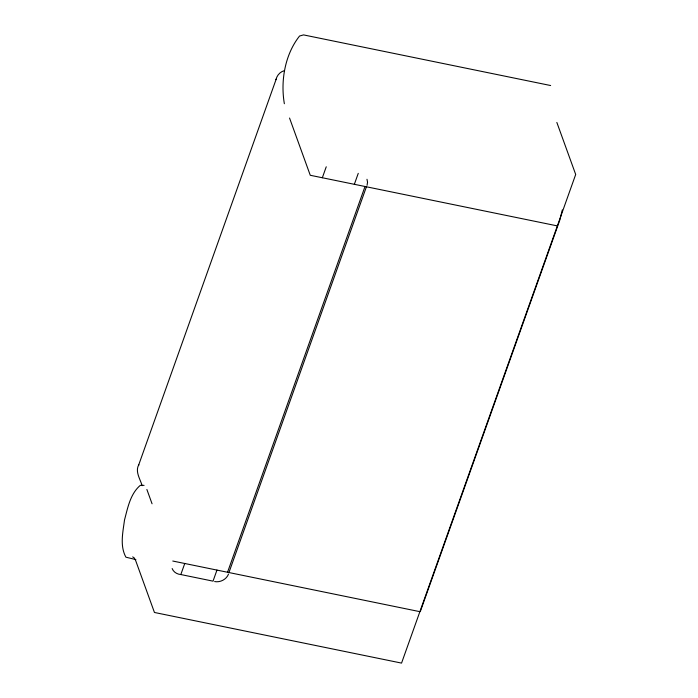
<?xml version="1.0" encoding="UTF-8"?>
<svg xmlns="http://www.w3.org/2000/svg" width="698" height="698" viewBox="0 0 698 698"><rect width="100%" height="100%" fill="white"/><g stroke="black" fill="none" stroke-linecap="round" stroke-linejoin="round"><path stroke-width="1.05" d="M562.335 209.889L559.796 220.14L420.449 611.134M367.052 185.302L367.549 182.239L366.982 179.273M172.153 568.547C173.479 572.098 177.135 574.297 180.817 574.541L184.761 563.487M322.336 177.754L326.245 166.787M216.965 570.083L213.03 581.146L180.817 574.541M354.348 184.307L358.257 173.348M227.539 572.255L365.019 186.497M228.944 572.543L366.424 186.785M228.516 574.061C226.475 579.48 220.236 582.621 214.635 581.574M284.313 70.655C280.142 71.789 276.844 75.41 276.015 79.642L276.242 78.996L138.536 465.4L138.762 464.755C134.888 471.647 140.281 479.186 142.148 485.677M144.076 485.354L140.281 485.363C130.247 493.905 127.734 507.865 124.506 520.001C122.935 532.138 119.672 545.853 125.919 557.187L135.874 559.604M550.635 85.531L303.543 34.9L299.555 36.026C284.959 54.488 280.421 80.811 284.356 103.723M557.362 225.908L310.261 175.277L289.539 118.032M172.781 561.035L419.882 611.666M132.69 556.899L134.164 557.833L135.613 560.424L154.45 612.469L401.551 663.1L575.693 174.474L556.847 122.438M146.877 489.473L152.059 503.79"/></g></svg>
